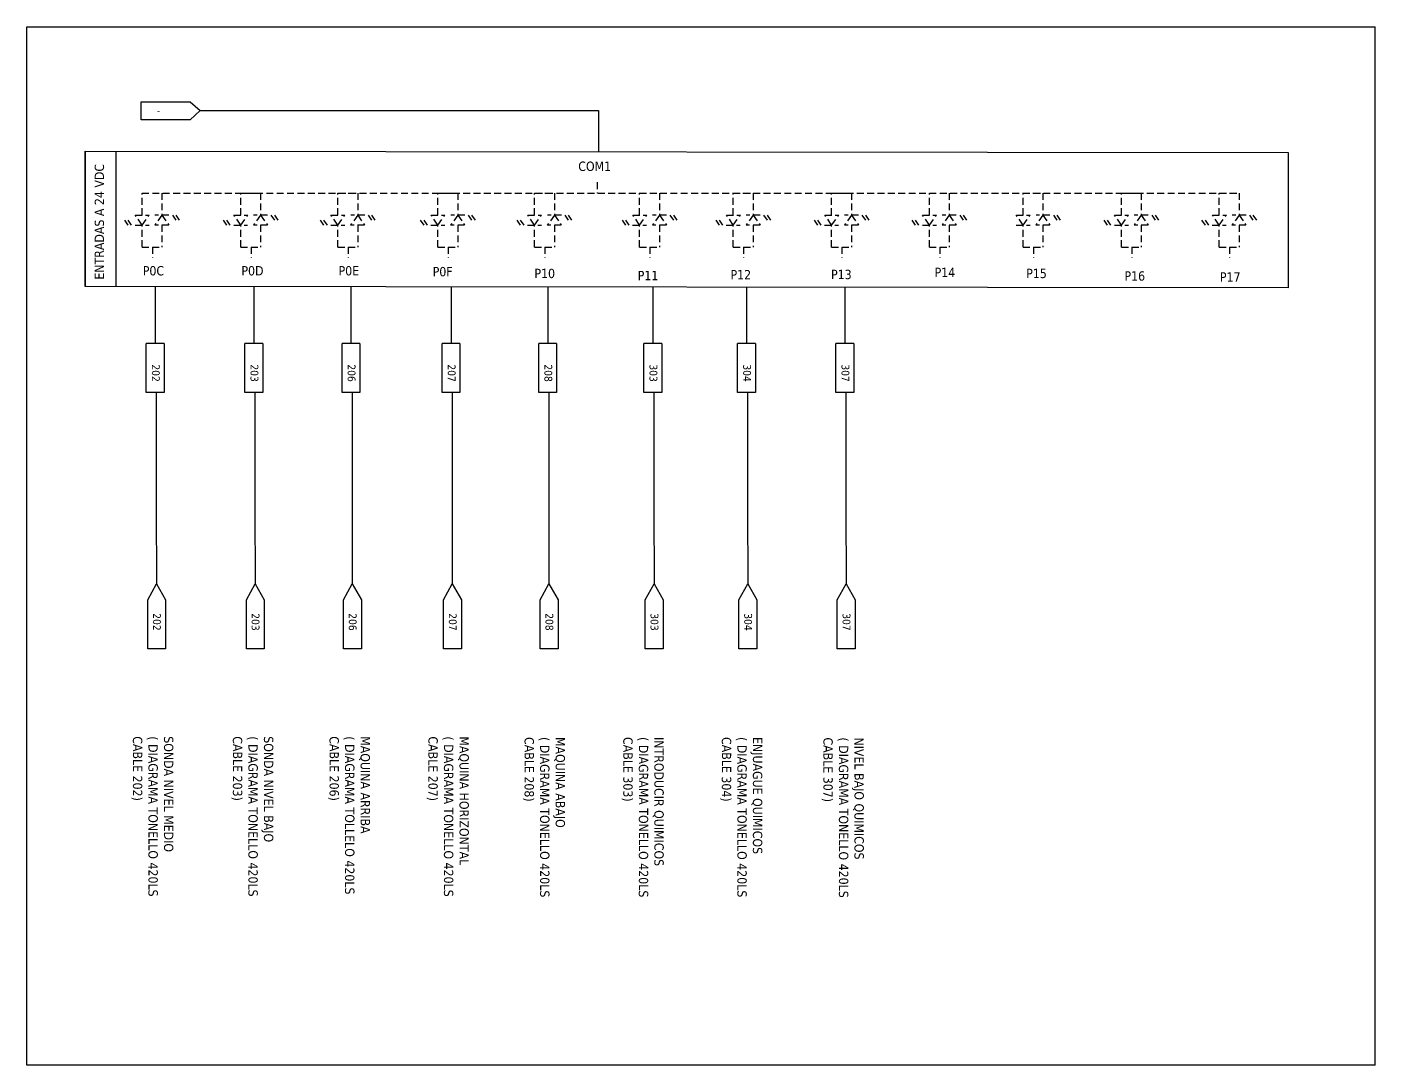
# Model space of a CAD drawing. Header units: millimetres. Extents: x 123 to 1759, y 804 to 1552.
# Drawn here: x 1321.5 to 1755.3, y 1217.8 to 1551.8 of the extents above; entities that cross this region are included whole.
import ezdxf

# ---------------------------------------------------------------- set-up
doc = ezdxf.new("R2010")
doc.units = ezdxf.units.MM
doc.linetypes.add('LÍNEAS_OCULTAS2', pattern=[4.7625, 3.175, -1.5875])
doc.layers.add('Capa1', color=7, linetype='LÍNEAS_OCULTAS2')
doc.styles.add('Tahoma', font='tahoma.ttf')

msp = doc.modelspace()

# ---------------------------------------------------------------- linework, layer by layer
for p, q in [((1321.51, 1217.78), (1321.51, 1551.78)), ((1321.51, 1551.78), (1755.31, 1551.78)), ((1755.31, 1217.78), (1755.31, 1551.78)), ((1358.31, 1527.68), (1374.08, 1527.68)), ((1358.31, 1521.91), (1358.31, 1527.68)), ((1374.08, 1527.68), (1377.2, 1524.87)), ((1377.2, 1524.87), (1374.08, 1521.91)), ((1377.2, 1524.87), (1505.38, 1524.87)), ((1505.38, 1524.87), (1505.38, 1511.84)), ((1374.08, 1521.91), (1358.31, 1521.91)), ((1340.22, 1511.84), (1340.22, 1468.27)), ((1350.09, 1511.84), (1350.09, 1468.27)), ((1362.77, 1468.05), (1362.77, 1449.93)), ((1394.51, 1468.05), (1394.51, 1449.93)), ((1425.77, 1468.05), (1425.77, 1449.93)), ((1457.97, 1468.05), (1457.97, 1449.93)), ((1489.07, 1468.05), (1489.07, 1449.93)), ((1522.89, 1468.05), (1522.89, 1449.93)), ((1553.03, 1468.05), (1553.03, 1449.93)), ((1584.67, 1468.05), (1584.67, 1449.93)), ((1359.89, 1434.16), (1359.89, 1449.93)), ((1365.65, 1449.93), (1359.89, 1449.93)), ((1365.65, 1449.93), (1365.65, 1434.16)), ((1391.63, 1434.16), (1391.63, 1449.93)), ((1397.4, 1449.93), (1391.63, 1449.93)), ((1397.4, 1449.93), (1397.4, 1434.16)), ((1422.89, 1434.16), (1422.89, 1449.93)), ((1428.66, 1449.93), (1422.89, 1449.93)), ((1428.66, 1449.93), (1428.66, 1434.16)), ((1455.08, 1434.16), (1455.08, 1449.93)), ((1460.85, 1449.93), (1455.08, 1449.93)), ((1460.85, 1449.93), (1460.85, 1434.16)), ((1486.18, 1434.16), (1486.18, 1449.93)), ((1491.95, 1449.93), (1486.18, 1449.93)), ((1491.95, 1449.93), (1491.95, 1434.16)), ((1520, 1434.16), (1520, 1449.93)), ((1525.77, 1449.93), (1520, 1449.93)), ((1525.77, 1449.93), (1525.77, 1434.16)), ((1550.15, 1434.16), (1550.15, 1449.93)), ((1555.91, 1449.93), (1550.15, 1449.93)), ((1555.91, 1449.93), (1555.91, 1434.16)), ((1581.79, 1434.16), (1581.79, 1449.93)), ((1587.56, 1449.93), (1581.79, 1449.93)), ((1587.56, 1449.93), (1587.56, 1434.16)), ((1365.65, 1434.16), (1359.89, 1434.16)), ((1363.14, 1434.16), (1363.14, 1397.31)), ((1397.4, 1434.16), (1391.63, 1434.16)), ((1394.89, 1434.16), (1394.89, 1397.31)), ((1428.66, 1434.16), (1422.89, 1434.16)), ((1426.15, 1434.16), (1426.15, 1397.31)), ((1460.85, 1434.16), (1455.08, 1434.16)), ((1458.34, 1434.16), (1458.34, 1397.31)), ((1491.95, 1434.16), (1486.18, 1434.16)), ((1489.44, 1434.16), (1489.44, 1397.31)), ((1525.77, 1434.16), (1520, 1434.16)), ((1523.26, 1434.16), (1523.26, 1397.31)), ((1555.91, 1434.16), (1550.15, 1434.16)), ((1553.4, 1434.16), (1553.4, 1397.31)), ((1587.56, 1434.16), (1581.79, 1434.16)), ((1585.05, 1434.16), (1585.05, 1397.31)), ((1363.14, 1397.31), (1363.17, 1372.61)), ((1394.89, 1397.31), (1394.92, 1372.61)), ((1426.15, 1397.31), (1426.18, 1372.61)), ((1458.34, 1397.31), (1458.37, 1372.61)), ((1489.44, 1397.31), (1489.47, 1372.61)), ((1523.26, 1397.31), (1523.29, 1372.61)), ((1553.4, 1397.31), (1553.43, 1372.61)), ((1585.05, 1397.31), (1585.08, 1372.61)), ((1363.17, 1380.01), (1363.17, 1372.61)), ((1394.92, 1380.01), (1394.92, 1372.61)), ((1426.18, 1380.01), (1426.18, 1372.61)), ((1458.37, 1380.01), (1458.37, 1372.61)), ((1489.47, 1380.01), (1489.47, 1372.61)), ((1523.29, 1380.01), (1523.29, 1372.61)), ((1553.43, 1380.01), (1553.43, 1372.61)), ((1585.08, 1380.01), (1585.08, 1372.61)), ((1360.37, 1367.5), (1363.17, 1372.61)), ((1363.17, 1372.61), (1366.13, 1367.5)), ((1392.11, 1367.5), (1394.92, 1372.61)), ((1394.92, 1372.61), (1397.87, 1367.5)), ((1423.37, 1367.5), (1426.18, 1372.61)), ((1426.18, 1372.61), (1429.13, 1367.5)), ((1455.56, 1367.5), (1458.37, 1372.61)), ((1458.37, 1372.61), (1461.33, 1367.5)), ((1486.66, 1367.5), (1489.47, 1372.61)), ((1489.47, 1372.61), (1492.43, 1367.5)), ((1520.48, 1367.5), (1523.29, 1372.61)), ((1523.29, 1372.61), (1526.25, 1367.5)), ((1550.62, 1367.5), (1553.43, 1372.61)), ((1553.43, 1372.61), (1556.39, 1367.5)), ((1582.27, 1367.5), (1585.08, 1372.61)), ((1585.08, 1372.61), (1588.03, 1367.5)), ((1360.37, 1351.73), (1360.37, 1367.5)), ((1366.13, 1367.5), (1366.13, 1351.73)), ((1392.11, 1351.73), (1392.11, 1367.5)), ((1397.87, 1367.5), (1397.87, 1351.73)), ((1423.37, 1351.73), (1423.37, 1367.5)), ((1429.13, 1367.5), (1429.13, 1351.73)), ((1455.56, 1351.73), (1455.56, 1367.5)), ((1461.33, 1367.5), (1461.33, 1351.73)), ((1486.66, 1351.73), (1486.66, 1367.5)), ((1492.43, 1367.5), (1492.43, 1351.73)), ((1520.48, 1351.73), (1520.48, 1367.5)), ((1526.25, 1367.5), (1526.25, 1351.73)), ((1550.62, 1351.73), (1550.62, 1367.5)), ((1556.39, 1367.5), (1556.39, 1351.73)), ((1582.27, 1351.73), (1582.27, 1367.5)), ((1588.03, 1367.5), (1588.03, 1351.73)), ((1366.13, 1351.73), (1360.37, 1351.73)), ((1397.87, 1351.73), (1392.11, 1351.73)), ((1429.13, 1351.73), (1423.37, 1351.73)), ((1461.33, 1351.73), (1455.56, 1351.73)), ((1492.43, 1351.73), (1486.66, 1351.73)), ((1526.25, 1351.73), (1520.48, 1351.73)), ((1556.39, 1351.73), (1550.62, 1351.73)), ((1588.03, 1351.73), (1582.27, 1351.73)), ((1755.31, 1217.78), (1321.51, 1217.78))]:
    msp.add_line(p, q)
msp.add_lwpolyline([(1340.22, 1511.84), (1727.4, 1511.44), (1727.4, 1467.87), (1340.22, 1468.27)], close=True)
at = {"layer": 'Capa1', "ltscale": 0.7}
for p, q in [((1504.95, 1501.8), (1504.95, 1498.35)), ((1358.54, 1491.25), (1358.54, 1498.35)), ((1358.54, 1498.35), (1364.94, 1498.35)), ((1358.54, 1498.35), (1711.56, 1498.35)), ((1364.94, 1498.35), (1364.94, 1491.25)), ((1390.29, 1491.25), (1390.29, 1498.35)), ((1390.29, 1498.35), (1396.68, 1498.35)), ((1396.68, 1498.35), (1396.68, 1491.25)), ((1421.55, 1491.25), (1421.55, 1498.35)), ((1421.55, 1498.35), (1427.94, 1498.35)), ((1427.94, 1498.35), (1427.94, 1491.25)), ((1453.74, 1491.25), (1453.74, 1498.35)), ((1453.74, 1498.35), (1460.14, 1498.35)), ((1460.14, 1498.35), (1460.14, 1491.25)), ((1484.84, 1491.25), (1484.84, 1498.35)), ((1484.84, 1498.35), (1491.24, 1498.35)), ((1491.24, 1498.35), (1491.24, 1491.25)), ((1518.66, 1491.25), (1518.66, 1498.35)), ((1518.66, 1498.35), (1525.06, 1498.35)), ((1525.06, 1498.35), (1525.06, 1491.25)), ((1548.8, 1491.25), (1548.8, 1498.35)), ((1548.8, 1498.35), (1555.2, 1498.35)), ((1555.2, 1498.35), (1555.2, 1491.25)), ((1580.45, 1491.25), (1580.45, 1498.35)), ((1580.45, 1498.35), (1586.84, 1498.35)), ((1586.84, 1498.35), (1586.84, 1491.25)), ((1611.91, 1491.25), (1611.91, 1498.35)), ((1611.91, 1498.35), (1618.31, 1498.35)), ((1618.31, 1498.35), (1618.31, 1491.25)), ((1642.05, 1491.25), (1642.05, 1498.35)), ((1642.05, 1498.35), (1648.45, 1498.35)), ((1648.45, 1498.35), (1648.45, 1491.25)), ((1673.7, 1491.25), (1673.7, 1498.35)), ((1673.7, 1498.35), (1680.1, 1498.35)), ((1680.1, 1498.35), (1680.1, 1491.25)), ((1705.16, 1491.25), (1705.16, 1498.35)), ((1705.16, 1498.35), (1711.56, 1498.35)), ((1711.56, 1498.35), (1711.56, 1491.25)), ((1354.09, 1488.06), (1352.99, 1489.66)), ((1355.19, 1488.06), (1354.09, 1489.66)), ((1356.29, 1488.06), (1360.79, 1488.06)), ((1356.34, 1491.25), (1360.84, 1491.25)), ((1358.54, 1488.06), (1356.34, 1491.25)), ((1358.54, 1488.06), (1360.84, 1491.25)), ((1358.54, 1480.96), (1358.54, 1488.06)), ((1364.94, 1491.25), (1362.64, 1488.06)), ((1367.14, 1488.06), (1362.64, 1488.06)), ((1367.14, 1488.06), (1362.64, 1488.06)), ((1367.2, 1491.25), (1362.7, 1491.25)), ((1364.94, 1491.25), (1367.14, 1488.06)), ((1364.94, 1488.06), (1364.94, 1480.96)), ((1368.3, 1491.25), (1369.4, 1489.66)), ((1369.4, 1491.25), (1370.5, 1489.66)), ((1385.83, 1488.06), (1384.73, 1489.66)), ((1386.93, 1488.06), (1385.83, 1489.66)), ((1388.03, 1488.06), (1392.53, 1488.06)), ((1388.09, 1491.25), (1392.58, 1491.25)), ((1390.29, 1488.06), (1388.09, 1491.25)), ((1390.29, 1488.06), (1392.58, 1491.25)), ((1390.29, 1480.96), (1390.29, 1488.06)), ((1396.68, 1491.25), (1394.39, 1488.06)), ((1398.88, 1488.06), (1394.39, 1488.06)), ((1398.88, 1488.06), (1394.39, 1488.06)), ((1398.94, 1491.25), (1394.44, 1491.25)), ((1396.68, 1491.25), (1398.88, 1488.06)), ((1396.68, 1488.06), (1396.68, 1480.96)), ((1400.04, 1491.25), (1401.14, 1489.66)), ((1401.14, 1491.25), (1402.24, 1489.66)), ((1417.09, 1488.06), (1415.99, 1489.66)), ((1418.19, 1488.06), (1417.09, 1489.66)), ((1419.29, 1488.06), (1423.79, 1488.06)), ((1419.34, 1491.25), (1423.84, 1491.25)), ((1421.55, 1488.06), (1419.34, 1491.25)), ((1421.55, 1488.06), (1423.84, 1491.25)), ((1421.55, 1480.96), (1421.55, 1488.06)), ((1427.94, 1491.25), (1425.65, 1488.06)), ((1430.14, 1488.06), (1425.65, 1488.06)), ((1430.14, 1488.06), (1425.65, 1488.06)), ((1430.2, 1491.25), (1425.7, 1491.25)), ((1427.94, 1491.25), (1430.14, 1488.06)), ((1427.94, 1488.06), (1427.94, 1480.96)), ((1431.3, 1491.25), (1432.4, 1489.66)), ((1432.4, 1491.25), (1433.5, 1489.66)), ((1449.28, 1488.06), (1448.18, 1489.66)), ((1450.38, 1488.06), (1449.28, 1489.66)), ((1451.48, 1488.06), (1455.98, 1488.06)), ((1451.54, 1491.25), (1456.03, 1491.25)), ((1453.74, 1488.06), (1451.54, 1491.25)), ((1453.74, 1488.06), (1456.03, 1491.25)), ((1453.74, 1480.96), (1453.74, 1488.06)), ((1460.14, 1491.25), (1457.84, 1488.06)), ((1462.34, 1488.06), (1457.84, 1488.06)), ((1462.34, 1488.06), (1457.84, 1488.06)), ((1462.39, 1491.25), (1457.89, 1491.25)), ((1460.14, 1491.25), (1462.34, 1488.06)), ((1460.14, 1488.06), (1460.14, 1480.96)), ((1463.49, 1491.25), (1464.59, 1489.66)), ((1464.59, 1491.25), (1465.69, 1489.66)), ((1480.38, 1488.06), (1479.28, 1489.66)), ((1481.48, 1488.06), (1480.38, 1489.66)), ((1482.58, 1488.06), (1487.08, 1488.06)), ((1482.64, 1491.25), (1487.13, 1491.25)), ((1484.84, 1488.06), (1482.64, 1491.25)), ((1484.84, 1488.06), (1487.13, 1491.25)), ((1484.84, 1480.96), (1484.84, 1488.06)), ((1491.24, 1491.25), (1488.94, 1488.06)), ((1493.44, 1488.06), (1488.94, 1488.06)), ((1493.44, 1488.06), (1488.94, 1488.06)), ((1493.49, 1491.25), (1488.99, 1491.25)), ((1491.24, 1491.25), (1493.44, 1488.06)), ((1491.24, 1488.06), (1491.24, 1480.96)), ((1494.59, 1491.25), (1495.69, 1489.66)), ((1495.69, 1491.25), (1496.79, 1489.66)), ((1514.2, 1488.06), (1513.1, 1489.66)), ((1515.3, 1488.06), (1514.2, 1489.66)), ((1516.4, 1488.06), (1520.9, 1488.06)), ((1516.46, 1491.25), (1520.96, 1491.25)), ((1518.66, 1488.06), (1516.46, 1491.25)), ((1518.66, 1488.06), (1520.96, 1491.25)), ((1518.66, 1480.96), (1518.66, 1488.06)), ((1525.06, 1491.25), (1522.76, 1488.06)), ((1527.26, 1488.06), (1522.76, 1488.06)), ((1527.26, 1488.06), (1522.76, 1488.06)), ((1527.31, 1491.25), (1522.81, 1491.25)), ((1525.06, 1491.25), (1527.26, 1488.06)), ((1525.06, 1488.06), (1525.06, 1480.96)), ((1528.41, 1491.25), (1529.51, 1489.66)), ((1529.51, 1491.25), (1530.61, 1489.66)), ((1544.35, 1488.06), (1543.25, 1489.66)), ((1545.45, 1488.06), (1544.35, 1489.66)), ((1546.55, 1488.06), (1551.04, 1488.06)), ((1546.6, 1491.25), (1551.1, 1491.25)), ((1548.8, 1488.06), (1546.6, 1491.25)), ((1548.8, 1488.06), (1551.1, 1491.25)), ((1548.8, 1480.96), (1548.8, 1488.06)), ((1555.2, 1491.25), (1552.9, 1488.06)), ((1557.4, 1488.06), (1552.9, 1488.06)), ((1557.4, 1488.06), (1552.9, 1488.06)), ((1557.45, 1491.25), (1552.95, 1491.25)), ((1555.2, 1491.25), (1557.4, 1488.06)), ((1555.2, 1488.06), (1555.2, 1480.96)), ((1558.55, 1491.25), (1559.65, 1489.66)), ((1559.65, 1491.25), (1560.75, 1489.66)), ((1575.99, 1488.06), (1574.89, 1489.66)), ((1577.09, 1488.06), (1575.99, 1489.66)), ((1578.19, 1488.06), (1582.69, 1488.06)), ((1578.25, 1491.25), (1582.74, 1491.25)), ((1580.45, 1488.06), (1578.25, 1491.25)), ((1580.45, 1488.06), (1582.74, 1491.25)), ((1580.45, 1480.96), (1580.45, 1488.06)), ((1586.84, 1491.25), (1584.55, 1488.06)), ((1589.05, 1488.06), (1584.55, 1488.06)), ((1589.05, 1488.06), (1584.55, 1488.06)), ((1589.1, 1491.25), (1584.6, 1491.25)), ((1586.84, 1491.25), (1589.05, 1488.06)), ((1586.84, 1488.06), (1586.84, 1480.96)), ((1590.2, 1491.25), (1591.3, 1489.66)), ((1591.3, 1491.25), (1592.4, 1489.66)), ((1607.45, 1488.06), (1606.35, 1489.66)), ((1608.55, 1488.06), (1607.45, 1489.66)), ((1609.66, 1488.06), (1614.15, 1488.06)), ((1609.71, 1491.25), (1614.21, 1491.25)), ((1611.91, 1488.06), (1609.71, 1491.25)), ((1611.91, 1488.06), (1614.21, 1491.25)), ((1611.91, 1480.96), (1611.91, 1488.06)), ((1618.31, 1491.25), (1616.01, 1488.06)), ((1620.51, 1488.06), (1616.01, 1488.06)), ((1620.51, 1488.06), (1616.01, 1488.06)), ((1620.56, 1491.25), (1616.06, 1491.25)), ((1618.31, 1491.25), (1620.51, 1488.06)), ((1618.31, 1488.06), (1618.31, 1480.96)), ((1621.66, 1491.25), (1622.76, 1489.66)), ((1622.76, 1491.25), (1623.86, 1489.66)), ((1639.8, 1488.06), (1644.29, 1488.06)), ((1639.85, 1491.25), (1644.35, 1491.25)), ((1642.05, 1488.06), (1639.85, 1491.25)), ((1642.05, 1488.06), (1644.35, 1491.25)), ((1642.05, 1480.96), (1642.05, 1488.06)), ((1648.45, 1491.25), (1646.15, 1488.06)), ((1650.65, 1488.06), (1646.15, 1488.06)), ((1650.65, 1488.06), (1646.15, 1488.06)), ((1650.7, 1491.25), (1646.21, 1491.25)), ((1648.45, 1491.25), (1650.65, 1488.06)), ((1648.45, 1488.06), (1648.45, 1480.96)), ((1651.8, 1491.25), (1652.9, 1489.66)), ((1652.9, 1491.25), (1654, 1489.66)), ((1669.24, 1488.06), (1668.14, 1489.66)), ((1670.34, 1488.06), (1669.24, 1489.66)), ((1671.44, 1488.06), (1675.94, 1488.06)), ((1671.5, 1491.25), (1675.99, 1491.25)), ((1673.7, 1488.06), (1671.5, 1491.25)), ((1673.7, 1488.06), (1675.99, 1491.25)), ((1673.7, 1480.96), (1673.7, 1488.06)), ((1680.1, 1491.25), (1677.8, 1488.06)), ((1682.3, 1488.06), (1677.8, 1488.06)), ((1682.3, 1488.06), (1677.8, 1488.06)), ((1682.35, 1491.25), (1677.85, 1491.25)), ((1680.1, 1491.25), (1682.3, 1488.06)), ((1680.1, 1488.06), (1680.1, 1480.96)), ((1683.45, 1491.25), (1684.55, 1489.66)), ((1684.55, 1491.25), (1685.65, 1489.66)), ((1700.71, 1488.06), (1699.61, 1489.66)), ((1701.81, 1488.06), (1700.71, 1489.66)), ((1702.91, 1488.06), (1707.4, 1488.06)), ((1702.96, 1491.25), (1707.46, 1491.25)), ((1705.16, 1488.06), (1702.96, 1491.25)), ((1705.16, 1488.06), (1707.46, 1491.25)), ((1705.16, 1480.96), (1705.16, 1488.06)), ((1711.56, 1491.25), (1709.26, 1488.06)), ((1713.76, 1488.06), (1709.26, 1488.06)), ((1713.76, 1488.06), (1709.26, 1488.06)), ((1713.81, 1491.25), (1709.31, 1491.25)), ((1711.56, 1491.25), (1713.76, 1488.06)), ((1711.56, 1488.06), (1711.56, 1480.96)), ((1714.91, 1491.25), (1716.01, 1489.66)), ((1716.01, 1491.25), (1717.11, 1489.66)), ((1358.54, 1480.96), (1364.94, 1480.96)), ((1358.54, 1480.96), (1364.94, 1480.96)), ((1361.87, 1480.96), (1361.87, 1477.52)), ((1390.29, 1480.96), (1396.68, 1480.96)), ((1390.29, 1480.96), (1396.68, 1480.96)), ((1393.61, 1480.96), (1393.61, 1477.52)), ((1421.55, 1480.96), (1427.94, 1480.96)), ((1421.55, 1480.96), (1427.94, 1480.96)), ((1424.87, 1480.96), (1424.87, 1477.52)), ((1453.74, 1480.96), (1460.14, 1480.96)), ((1453.74, 1480.96), (1460.14, 1480.96)), ((1457.06, 1480.96), (1457.06, 1477.52)), ((1484.84, 1480.96), (1491.24, 1480.96)), ((1484.84, 1480.96), (1491.24, 1480.96)), ((1488.16, 1480.96), (1488.16, 1477.52)), ((1518.66, 1480.96), (1525.06, 1480.96)), ((1518.66, 1480.96), (1525.06, 1480.96)), ((1521.98, 1480.96), (1521.98, 1477.52)), ((1548.8, 1480.96), (1555.2, 1480.96)), ((1548.8, 1480.96), (1555.2, 1480.96)), ((1552.13, 1480.96), (1552.13, 1477.52)), ((1580.45, 1480.96), (1586.84, 1480.96)), ((1580.45, 1480.96), (1586.84, 1480.96)), ((1583.77, 1480.96), (1583.77, 1477.52)), ((1611.91, 1480.96), (1618.31, 1480.96)), ((1611.91, 1480.96), (1618.31, 1480.96)), ((1615.24, 1480.96), (1615.24, 1477.52)), ((1642.05, 1480.96), (1648.45, 1480.96)), ((1642.05, 1480.96), (1648.45, 1480.96)), ((1645.38, 1480.96), (1645.38, 1477.52)), ((1673.7, 1480.96), (1680.1, 1480.96)), ((1673.7, 1480.96), (1680.1, 1480.96)), ((1677.02, 1480.96), (1677.02, 1477.52)), ((1705.16, 1480.96), (1711.56, 1480.96)), ((1705.16, 1480.96), (1711.56, 1480.96)), ((1708.49, 1480.96), (1708.49, 1477.52))]:
    msp.add_line(p, q, dxfattribs=at)

# ---------------------------------------------------------------- texts
at = {"attachment_point": 1, "style": 'Tahoma'}
for s, insert, char_height, width in [('-', (1363.28, 1526.19), 2.5, 17.3818), ('COM1', (1498.92, 1508.46), 3, 15.2778), ('P0C', (1358.78, 1474.84), 3, 15.2778), ('P0D', (1390.52, 1474.84), 3, 15.2778), ('P0E', (1421.78, 1474.84), 3, 15.2778), ('P0F', (1452.07, 1474.56), 3, 15.2778), ('P10', (1484.8, 1473.98), 3, 15.2778), ('P11', (1518.04, 1473.31), 3, 15.2778), ('P12', (1547.9, 1473.58), 3, 15.2778), ('P13', (1580.26, 1473.65), 3, 15.2778), ('P14', (1613.59, 1474.32), 3, 15.2778), ('P15', (1643.06, 1473.98), 3, 15.2778), ('P16', (1674.67, 1473.16), 3, 15.2778), ('P17', (1705.39, 1472.83), 3, 15.2778)]:
    msp.add_mtext(s, dxfattribs=dict(at, insert=insert, char_height=char_height, width=width))
for s, insert, char_height, width, rotation in [('ENTRADAS A 24 VDC', (1343.3, 1470.48), 3, 53.74, 90), ('202', (1364.23, 1443.23), 2.5, 15.2778, 270), ('203', (1395.97, 1443.23), 2.5, 15.2778, 270), ('206', (1427.23, 1443.23), 2.5, 15.2778, 270), ('207', (1459.43, 1443.23), 2.5, 15.2778, 270), ('208', (1490.53, 1443.23), 2.5, 15.2778, 270), ('303', (1524.35, 1443.23), 2.5, 15.2778, 270), ('304', (1554.49, 1443.23), 2.5, 15.2778, 270), ('307', (1586.13, 1443.23), 2.5, 15.2778, 270), ('202', (1364.57, 1363.16), 2.5, 15.2778, 270), ('203', (1396.32, 1363.16), 2.5, 15.2778, 270), ('206', (1427.58, 1363.16), 2.5, 15.2778, 270), ('207', (1459.77, 1363.16), 2.5, 15.2778, 270), ('208', (1490.87, 1363.16), 2.5, 15.2778, 270), ('303', (1524.69, 1363.16), 2.5, 15.2778, 270), ('304', (1554.83, 1363.16), 2.5, 15.2778, 270), ('307', (1586.48, 1363.16), 2.5, 15.2778, 270), ('SONDA NIVEL MEDIO \\P\\pt48;( DIAGRAMA TONELLO 420LS\\PCABLE 202)', (1368.61, 1323.56), 3, 79.9426, 270), ('SONDA NIVEL BAJO\\P\\pt48;( DIAGRAMA TONELLO 420LS\\PCABLE 203)', (1400.78, 1323.56), 3, 79.9426, 270), ('MAQUINA ARRIBA\\P\\pt48;( DIAGRAMA TOLLELO 420LS\\PCABLE 206)', (1431.88, 1323.56), 3, 79.9426, 270), ('MAQUINA HORIZONTAL\\P\\pt48;( DIAGRAMA TONELLO 420LS\\PCABLE 207)', (1463.7, 1323.52), 3, 79.9426, 270), ('MAQUINA ABAJO\\P\\pt48;( DIAGRAMA TONELLO 420LS\\PCABLE 208)', (1494.64, 1323.31), 3, 79.9426, 270), ('INTRODUCIR QUIMICOS \\P\\pt48;( DIAGRAMA TONELLO 420LS\\PCABLE 303)', (1526.41, 1323.31), 3, 79.9426, 270), ('ENJUAGUE QUIMICOS\\P\\pt48;( DIAGRAMA TONELLO 420LS\\PCABLE 304)', (1558.12, 1323.31), 3, 79.9426, 270), ('NIVEL BAJO QUIMICOS\\P( DIAGRAMA TONELLO 420LS\\P\\pt48;CABLE 307)', (1590.8, 1323.18), 3, 79.9426, 270)]:
    msp.add_mtext(s, dxfattribs=dict(at, insert=insert, char_height=char_height, width=width, rotation=rotation))

doc.saveas('drawing.dxf')
